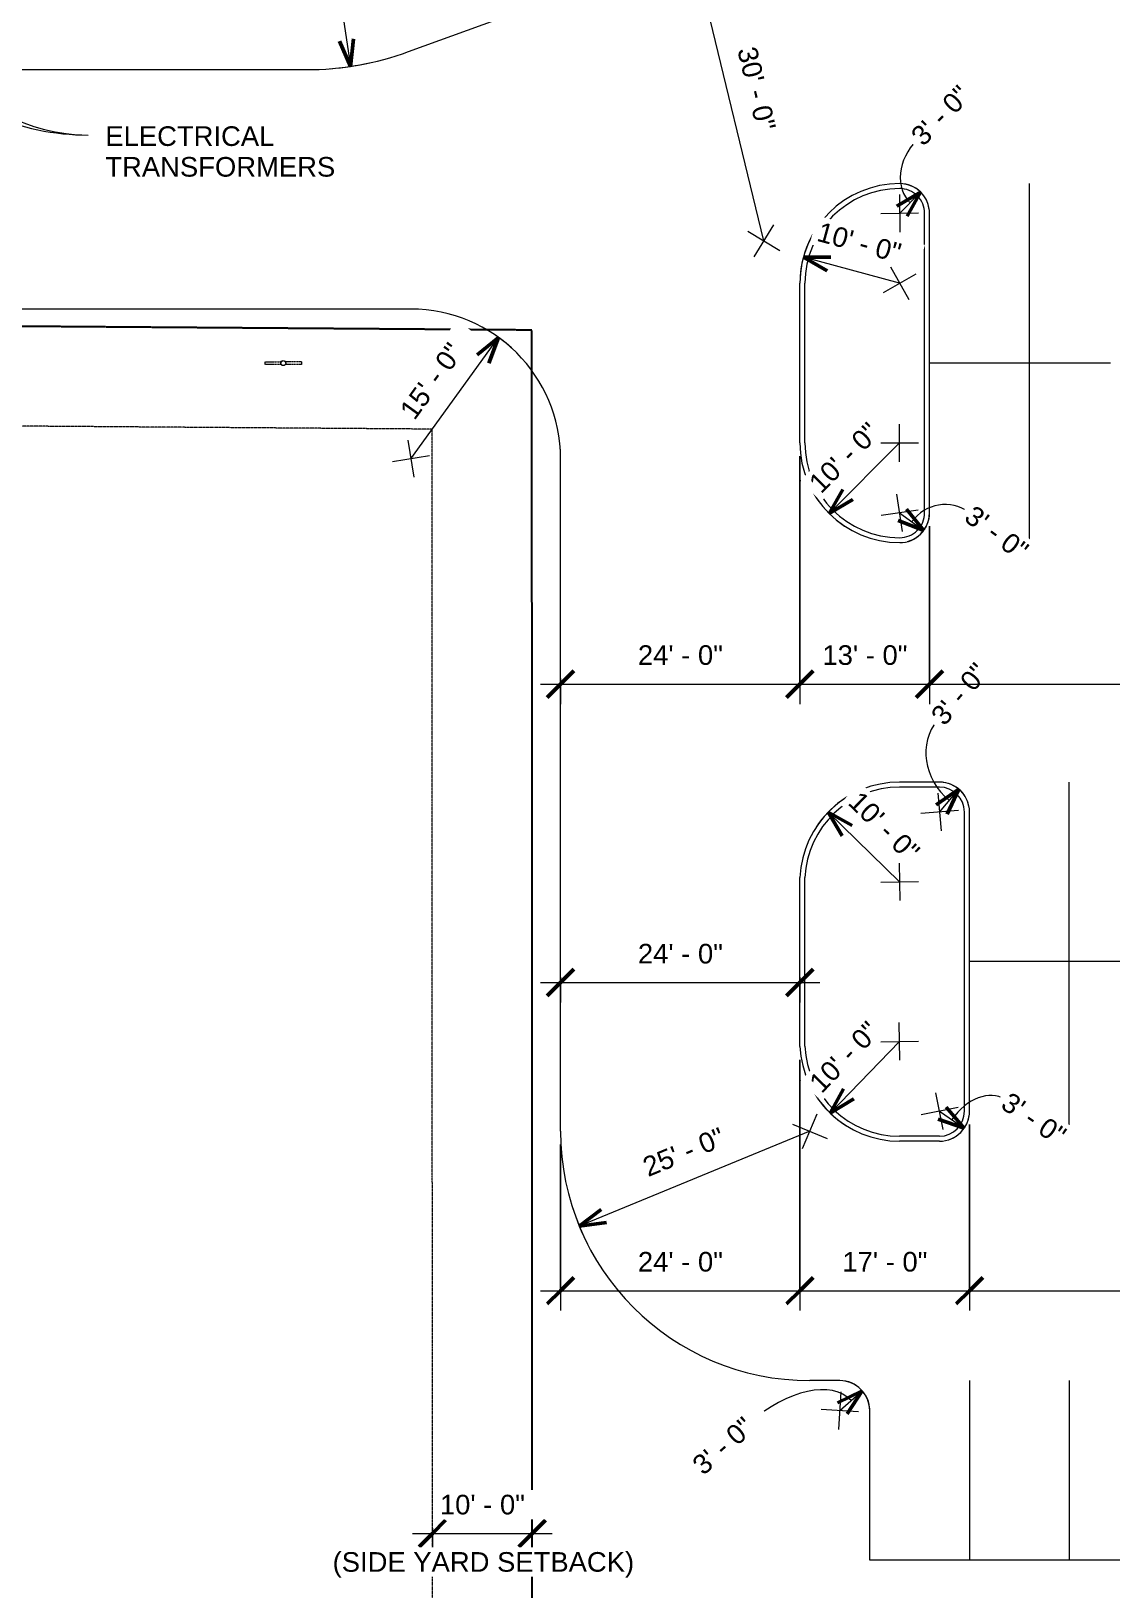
# Model space of a CAD drawing. Header units: inches. Extents: x 1 to 27263, y -26002 to 5769.
# Drawn here: x 22870 to 24169, y -24931 to -23057 of the extents above; entities that cross this region are included whole.
import ezdxf

# ---------------------------------------------------------------- set-up
doc = ezdxf.new("R2010")
doc.units = ezdxf.units.IN
doc.header["$MEASUREMENT"] = 0
for name, pattern in [('Center 1_4_', [0.53125, 0.25, -0.09375, 0.09375, -0.09375]), ('Dash', [0.25, 0.125, -0.125]), ('Hidden', [0.28125, 0.1875, -0.09375])]:
    doc.linetypes.add(name, pattern=pattern)
for name, color, linetype, lineweight in [('A-ANNO-DIMS', 211, 'Continuous', 9), ('A-ANNO-DIMS-256', 211, 'Continuous', 9), ('A-PROP-SBCK', 71, 'Hidden', 25), ('Conc', 7, 'Continuous', 9), ('E-LITE-EQPM', 33, 'Continuous', 9), ('E-LITE-EQPM-HDLN', 30, 'Dash', 9), ('EOP-PR', 4, 'Continuous', 9), ('G-ANNO-TEXT', 231, 'Continuous', 9), ('PAINT', 190, 'Continuous', 9), ('PROP', 3, 'Center 1_4_', 9)]:
    doc.layers.add(name, color=color, linetype=linetype, lineweight=lineweight)
doc.styles.add('Arial_1', font='arial.ttf', dxfattribs={"height": 23.60479})
doc.dimstyles.new('Arrow_-_3_32__Arial', dxfattribs={"dimscale": 12, "dimtxt": 24, "dimasz": 2.666667, "dimexe": 2, "dimexo": 0, "dimgap": 1.333333, "dimtad": 1, "dimjust": 3, "dimdec": 5, "dimrnd": 0.03125, "dimzin": 1, "dimdsep": 46, "dimlunit": 4, "dimtxsty": 'Arial_1', "dimblk1": 'OPEN30', "dimblk2": 'OPEN30', "dimsah": 1, "dimcen": 0.09, "dimazin": 0, "dimtfac": 1, "dimtdec": 4, "dimtix": 1, "dimtmove": 0, "dimatfit": 2, "dimfxl": 1, "dimtvp": 1, "dimtfill": 1, "dimfrac": 2, "dimtolj": 1, "dimtzin": 0, "dimarcsym": 2})
doc.dimstyles.new('Arrow_-_3_32__Arial_1', dxfattribs={"dimscale": 12, "dimtxt": 24, "dimasz": 2.666667, "dimexe": 2, "dimexo": 0, "dimgap": 1.333333, "dimtad": 1, "dimjust": 3, "dimdec": 5, "dimrnd": 0.03125, "dimzin": 1, "dimdsep": 46, "dimlunit": 4, "dimtxsty": 'Arial_1', "dimblk1": 'OPEN30', "dimblk2": 'OPEN30', "dimsah": 1, "dimcen": 0.09, "dimazin": 0, "dimtfac": 1, "dimtdec": 4, "dimtix": 1, "dimtmove": 0, "dimatfit": 2, "dimfxl": 1, "dimtvp": 1, "dimtfill": 1, "dimfrac": 2, "dimtolj": 1, "dimtzin": 0, "dimarcsym": 2})
doc.dimstyles.new('Linear_-_3_32__Arial_1', dxfattribs={"dimscale": 12, "dimtxt": 24, "dimasz": 2.666667, "dimexe": 2, "dimexo": 1.333333, "dimgap": 1.333333, "dimtad": 1, "dimdec": 4, "dimrnd": 0.0625, "dimzin": 1, "dimdsep": 46, "dimlunit": 4, "dimtxsty": 'Arial_1', "dimblk1": 'OBLIQUE', "dimblk2": 'OBLIQUE', "dimsah": 1, "dimcen": 0.09, "dimdle": 2, "dimazin": 0, "dimtfac": 1, "dimtdec": 4, "dimtix": 1, "dimtmove": 0, "dimatfit": 3, "dimfxl": 1, "dimtvp": 1, "dimtfill": 1, "dimfrac": 2, "dimtolj": 1, "dimtzin": 0, "dimarcsym": 2})

# ---------------------------------------------------------------- blocks, each defined once
blk = doc.blocks.new('Lighting-Street_Cooper_Navion-Lumark_4-6-LED-Squares - The Caretaker LED-964008-Site Plan - Phase 1')
at = {"layer": 'E-LITE-EQPM'}
blk.add_line((-1.7, -10.7), (1.6, -10.7), dxfattribs=at)
blk.add_circle((0, -32.4), 3, dxfattribs=at)
at = {"layer": 'E-LITE-EQPM-HDLN'}
for p, q in [((-1.5, -10.7), (-1.5, -29.9)), ((1.5, -10.7), (1.5, -29.9))]:
    blk.add_line(p, q, dxfattribs=at)
blk = doc.blocks.new('DIMBLOCK4-Site Plan - Phase 1')
at = {"layer": 'A-ANNO-DIMS-256'}
for p, q in [((23917.8, -23658.5), (23911.2, -23613.7)), ((23936.9, -23632.8), (23892.1, -23639.3)), ((23914.5, -23636.1), (23943.4, -23657.6))]:
    blk.add_line(p, q, dxfattribs=at)
at = {"layer": 'A-ANNO-DIMS-256', "lineweight": 50}
for q in [(23912.6, -23645.3), (23922.8, -23631.6)]:
    blk.add_line((23943.4, -23657.6), q, dxfattribs=at)
at = {"layer": 'A-ANNO-DIMS-256'}
blk.add_arc((23914.5, -23636.1), 36, 285.1007, 1.495, dxfattribs=at)
blk.add_ellipse((23967.6, -23675.6), major_axis=(29.9, 40.1), ratio=0.963406, start_param=0, end_param=1.570796, dxfattribs=at)
at = {"layer": 'A-ANNO-DIMS-256', "color": 0, "insert": (24004.7, -23625.8), "char_height": 23.6, "width": 100.578, "attachment_point": 1, "rotation": 323.2979, "line_spacing_factor": 0.938532, "style": 'Arial_1', "bg_fill": 3, "box_fill_scale": 1.25, "bg_fill_color": 0, "bg_fill_transparency": 0}
blk.add_mtext('3\' - 0"', dxfattribs=at)
blk = doc.blocks.new('_Open30')
at = {"color": 0, "linetype": 'ByBlock', "lineweight": -2}
for p, q in [((-1, 0.268), (0, 0)), ((0, 0), (-1, -0.268)), ((0, 0), (-1, 0))]:
    blk.add_line(p, q, dxfattribs=at)
blk = doc.blocks.new('DIMBLOCK5-Site Plan - Phase 1')
at = {"layer": 'A-ANNO-DIMS-256'}
for p, q in [((23914.5, -23574.7), (23914.5, -23529.4)), ((23914.5, -23552.1), (23829.6, -23636.9)), ((23891.9, -23552.1), (23937.1, -23552.1))]:
    blk.add_line(p, q, dxfattribs=at)
at = {"layer": 'A-ANNO-DIMS-256', "lineweight": 50}
for q in [(23846.2, -23608.2), (23858.3, -23620.3)]:
    blk.add_line((23829.6, -23636.9), q, dxfattribs=at)
at = {"layer": 'A-ANNO-DIMS-256'}
blk.add_arc((23914.5, -23552.1), 120, 213.5247, 236.443, dxfattribs=at)
at = {"layer": 'A-ANNO-DIMS-256', "color": 0, "insert": (23803.1, -23597.5), "char_height": 23.6, "width": 122.289, "attachment_point": 1, "rotation": 44.9839, "line_spacing_factor": 0.938532, "style": 'Arial_1', "bg_fill": 3, "box_fill_scale": 1.25, "bg_fill_color": 0, "bg_fill_transparency": 0}
blk.add_mtext('10\' - 0"', dxfattribs=at)
blk = doc.blocks.new('DIMBLOCK6-Site Plan - Phase 1')
at = {"layer": 'A-ANNO-DIMS-256', "lineweight": 50}
for q in [(23911.2, -23267.2), (23923.4, -23279.2)]:
    blk.add_line((23939.6, -23250.3), q, dxfattribs=at)
at = {"layer": 'A-ANNO-DIMS-256'}
for p, q in [((23914.2, -23253.4), (23914.8, -23298.7)), ((23914.5, -23276.1), (23939.6, -23250.3)), ((23937.1, -23275.8), (23891.9, -23276.4))]:
    blk.add_line(p, q, dxfattribs=at)
blk.add_arc((23914.5, -23276.1), 36, 7.5411, 83.9354, dxfattribs=at)
blk.add_ellipse((23968.2, -23221), major_axis=(41.1, 42.2), ratio=0.793067, start_param=1.570796, end_param=3.141593, dxfattribs=at)
at = {"layer": 'A-ANNO-DIMS-256', "color": 0, "insert": (23926, -23179.9), "char_height": 23.6, "width": 100.578, "attachment_point": 1, "rotation": 45.7382, "line_spacing_factor": 0.938532, "style": 'Arial_1', "bg_fill": 3, "box_fill_scale": 1.25, "bg_fill_color": 0, "bg_fill_transparency": 0}
blk.add_mtext('3\' - 0"', dxfattribs=at)
blk = doc.blocks.new('DIMBLOCK7-Site Plan - Phase 1')
at = {"layer": 'A-ANNO-DIMS-256'}
for p, q in [((23914.5, -23360.1), (23798.7, -23328.5)), ((23903.3, -23340.4), (23925.7, -23379.7)), ((23894.9, -23371.3), (23934.2, -23348.8))]:
    blk.add_line(p, q, dxfattribs=at)
at = {"layer": 'A-ANNO-DIMS-256', "lineweight": 50}
for q in [(23831.9, -23328.6), (23827.4, -23345.2)]:
    blk.add_line((23798.7, -23328.5), q, dxfattribs=at)
at = {"layer": 'A-ANNO-DIMS-256'}
blk.add_arc((23914.5, -23360.1), 120, 153.2792, 176.1975, dxfattribs=at)
at = {"layer": 'A-ANNO-DIMS-256', "color": 0, "insert": (23819.7, -23285.9), "char_height": 23.6, "width": 122.289, "attachment_point": 1, "rotation": 344.7383, "line_spacing_factor": 0.938532, "style": 'Arial_1', "bg_fill": 3, "box_fill_scale": 1.25, "bg_fill_color": 0, "bg_fill_transparency": 0}
blk.add_mtext('10\' - 0"', dxfattribs=at)
blk = doc.blocks.new('DIMBLOCK8-Site Plan - Phase 1')
at = {"layer": 'A-ANNO-DIMS-256', "lineweight": 50}
for q in [(23958.6, -23987.5), (23971.6, -23998.6)]:
    blk.add_line((23985.8, -23968.6), q, dxfattribs=at)
at = {"layer": 'A-ANNO-DIMS-256'}
for p, q in [((23960.6, -23973.6), (23964.4, -24018.7)), ((23962.5, -23996.1), (23985.8, -23968.6)), ((23985.1, -23994.2), (23940, -23998))]:
    blk.add_line(p, q, dxfattribs=at)
blk.add_arc((23962.5, -23996.1), 36, 11.5367, 87.9311, dxfattribs=at)
blk.add_ellipse((24015.5, -23933.6), major_axis=(-55.9, 47.4), ratio=0.871988, start_param=0, end_param=1.570796, dxfattribs=at)
at = {"layer": 'A-ANNO-DIMS-256', "color": 0, "insert": (23950.3, -23878.4), "char_height": 23.6, "width": 100.578, "attachment_point": 1, "rotation": 49.7339, "line_spacing_factor": 0.938532, "style": 'Arial_1', "bg_fill": 3, "box_fill_scale": 1.25, "bg_fill_color": 0, "bg_fill_transparency": 0}
blk.add_mtext('3\' - 0"', dxfattribs=at)
blk = doc.blocks.new('DIMBLOCK9-Site Plan - Phase 1')
at = {"layer": 'A-ANNO-DIMS-256'}
for p, q in [((23914.4, -24080.1), (23828.6, -23996.2)), ((23914.1, -24057.5), (23914.7, -24102.7)), ((23891.8, -24080.4), (23937, -24079.8))]:
    blk.add_line(p, q, dxfattribs=at)
at = {"layer": 'A-ANNO-DIMS-256', "lineweight": 50}
for q in [(23857.4, -24012.5), (23845.5, -24024.7)]:
    blk.add_line((23828.6, -23996.2), q, dxfattribs=at)
at = {"layer": 'A-ANNO-DIMS-256'}
blk.add_arc((23914.4, -24080.1), 120, 124.211, 147.1293, dxfattribs=at)
at = {"layer": 'A-ANNO-DIMS-256', "color": 0, "insert": (23867.6, -23969.2), "char_height": 23.6, "width": 122.289, "attachment_point": 1, "rotation": 315.6702, "line_spacing_factor": 0.938532, "style": 'Arial_1', "bg_fill": 3, "box_fill_scale": 1.25, "bg_fill_color": 0, "bg_fill_transparency": 0}
blk.add_mtext('10\' - 0"', dxfattribs=at)
blk = doc.blocks.new('DIMBLOCK10-Site Plan - Phase 1')
at = {"layer": 'A-ANNO-DIMS-256'}
for p, q in [((23914.7, -24294.7), (23914, -24249.4)), ((23914.4, -24272), (23830.8, -24358.2)), ((23891.7, -24272.4), (23937, -24271.7))]:
    blk.add_line(p, q, dxfattribs=at)
at = {"layer": 'A-ANNO-DIMS-256', "lineweight": 50}
for q in [(23846.9, -24329.2), (23859.2, -24341.2)]:
    blk.add_line((23830.8, -24358.2), q, dxfattribs=at)
at = {"layer": 'A-ANNO-DIMS-256'}
blk.add_arc((23914.4, -24272), 120, 214.407, 237.3253, dxfattribs=at)
at = {"layer": 'A-ANNO-DIMS-256', "color": 0, "insert": (23803.6, -24319.2), "char_height": 23.6, "width": 122.289, "attachment_point": 1, "rotation": 45.8662, "line_spacing_factor": 0.938532, "style": 'Arial_1', "bg_fill": 3, "box_fill_scale": 1.25, "bg_fill_color": 0, "bg_fill_transparency": 0}
blk.add_mtext('10\' - 0"', dxfattribs=at)
blk = doc.blocks.new('DIMBLOCK11-Site Plan - Phase 1')
at = {"layer": 'A-ANNO-DIMS-256'}
for p, q in [((23966.8, -24378.2), (23958.2, -24333.8)), ((23984.7, -24351.7), (23940.3, -24360.3)), ((23962.5, -24356), (23992.3, -24376.2))]:
    blk.add_line(p, q, dxfattribs=at)
at = {"layer": 'A-ANNO-DIMS-256', "lineweight": 50}
for q in [(23970.6, -24351.2), (23961, -24365.4)]:
    blk.add_line((23992.3, -24376.2), q, dxfattribs=at)
at = {"layer": 'A-ANNO-DIMS-256'}
blk.add_arc((23962.5, -24356), 36, 287.7411, 4.1355, dxfattribs=at)
blk.add_ellipse((24009.8, -24388), major_axis=(31.2, 46.1), ratio=0.701238, start_param=0, end_param=1.570796, dxfattribs=at)
at = {"layer": 'A-ANNO-DIMS-256', "color": 0, "insert": (24047.8, -24331.8), "char_height": 23.6, "width": 100.578, "attachment_point": 1, "rotation": 325.9383, "line_spacing_factor": 0.938532, "style": 'Arial_1', "bg_fill": 3, "box_fill_scale": 1.25, "bg_fill_color": 0, "bg_fill_transparency": 0}
blk.add_mtext('3\' - 0"', dxfattribs=at)
blk = doc.blocks.new('DIMBLOCK12-Site Plan - Phase 1')
at = {"layer": 'A-ANNO-DIMS-256'}
for p, q in [((23794.5, -23568.1), (23794.5, -23866.2)), ((23794.5, -23842.2), (23794.5, -23568.1)), ((23482.5, -23842.2), (23794.5, -23842.2)), ((23506.5, -23835.5), (23506.5, -23866.2)), ((23506.5, -23842.2), (23506.5, -23835.5))]:
    blk.add_line(p, q, dxfattribs=at)
at = {"layer": 'A-ANNO-DIMS-256', "lineweight": 50}
for p, q in [((23506.5, -23842.2), (23522.5, -23826.2)), ((23794.5, -23842.2), (23810.5, -23826.2)), ((23506.5, -23842.2), (23490.5, -23858.2)), ((23794.5, -23842.2), (23778.5, -23858.2))]:
    blk.add_line(p, q, dxfattribs=at)
at = {"layer": 'A-ANNO-DIMS-256', "color": 0, "insert": (23599.6, -23795.5), "char_height": 23.6, "width": 122.289, "attachment_point": 1, "line_spacing_factor": 0.938532, "style": 'Arial_1', "bg_fill": 3, "box_fill_scale": 1.25, "bg_fill_color": 0, "bg_fill_transparency": 0}
blk.add_mtext('24\' - 0"', dxfattribs=at)
blk = doc.blocks.new('_Oblique')
at = {"color": 0, "linetype": 'ByBlock', "lineweight": -2}
blk.add_line((-0.5, -0.5), (0.5, 0.5), dxfattribs=at)
blk = doc.blocks.new('DIMBLOCK13-Site Plan - Phase 1')
at = {"layer": 'A-ANNO-DIMS-256'}
for p, q in [((23794.5, -23568.1), (23794.5, -23866.2)), ((23794.5, -23842.2), (23794.5, -23568.1)), ((23950.5, -23652.1), (23950.5, -23866.2)), ((23950.5, -23842.2), (23950.5, -23652.1)), ((23794.5, -23842.2), (23950.5, -23842.2))]:
    blk.add_line(p, q, dxfattribs=at)
at = {"layer": 'A-ANNO-DIMS-256', "lineweight": 50}
for p, q in [((23794.5, -23842.2), (23810.5, -23826.2)), ((23950.5, -23842.2), (23966.5, -23826.2)), ((23794.5, -23842.2), (23778.5, -23858.2)), ((23950.5, -23842.2), (23934.5, -23858.2))]:
    blk.add_line(p, q, dxfattribs=at)
at = {"layer": 'A-ANNO-DIMS-256', "color": 0, "insert": (23821.6, -23795.5), "char_height": 23.6, "width": 122.289, "attachment_point": 1, "line_spacing_factor": 0.938532, "style": 'Arial_1', "bg_fill": 3, "box_fill_scale": 1.25, "bg_fill_color": 0, "bg_fill_transparency": 0}
blk.add_mtext('13\' - 0"', dxfattribs=at)
blk = doc.blocks.new('DIMBLOCK14-Site Plan - Phase 1')
at = {"layer": 'A-ANNO-DIMS-256'}
for p, q in [((23950.5, -23652.1), (23950.5, -23866.2)), ((23950.5, -23842.2), (23950.5, -23652.1)), ((26182.5, -23652.1), (26182.5, -23866.2)), ((26182.5, -23842.2), (26182.5, -23652.1)), ((23950.5, -23842.2), (26182.5, -23842.2))]:
    blk.add_line(p, q, dxfattribs=at)
at = {"layer": 'A-ANNO-DIMS-256', "lineweight": 50}
for p, q in [((23950.5, -23842.2), (23966.5, -23826.2)), ((26182.5, -23842.2), (26198.5, -23826.2)), ((23950.5, -23842.2), (23934.5, -23858.2)), ((26182.5, -23842.2), (26166.5, -23858.2))]:
    blk.add_line(p, q, dxfattribs=at)
at = {"layer": 'A-ANNO-DIMS-256', "color": 0, "insert": (25006.5, -23795.5), "char_height": 23.6, "width": 144, "attachment_point": 1, "line_spacing_factor": 0.938532, "style": 'Arial_1', "bg_fill": 3, "box_fill_scale": 1.25, "bg_fill_color": 0, "bg_fill_transparency": 0}
blk.add_mtext('186\' - 0"', dxfattribs=at)
blk = doc.blocks.new('DIMBLOCK17-Site Plan - Phase 1')
at = {"layer": 'A-ANNO-DIMS-256'}
for p, q in [((23794.5, -24294), (23794.5, -24595.9)), ((23794.5, -24571.9), (23794.5, -24294)), ((23506.5, -24396.1), (23506.5, -24595.9)), ((23506.5, -24571.9), (23506.5, -24396.1)), ((23482.5, -24571.9), (23794.5, -24571.9))]:
    blk.add_line(p, q, dxfattribs=at)
at = {"layer": 'A-ANNO-DIMS-256', "lineweight": 50}
for p, q in [((23506.5, -24571.9), (23522.5, -24555.9)), ((23794.5, -24571.9), (23810.5, -24555.9)), ((23506.5, -24571.9), (23490.5, -24587.9)), ((23794.5, -24571.9), (23778.5, -24587.9))]:
    blk.add_line(p, q, dxfattribs=at)
at = {"layer": 'A-ANNO-DIMS-256', "color": 0, "insert": (23599.6, -24525.3), "char_height": 23.6, "width": 122.289, "attachment_point": 1, "line_spacing_factor": 0.938532, "style": 'Arial_1', "bg_fill": 3, "box_fill_scale": 1.25, "bg_fill_color": 0, "bg_fill_transparency": 0}
blk.add_mtext('24\' - 0"', dxfattribs=at)
blk = doc.blocks.new('DIMBLOCK18-Site Plan - Phase 1')
at = {"layer": 'A-ANNO-DIMS-256'}
for p, q in [((23794.5, -24294), (23794.5, -24595.9)), ((23794.5, -24571.9), (23794.5, -24294)), ((23998.5, -24372.1), (23998.5, -24595.9)), ((23998.5, -24571.9), (23998.5, -24372.1)), ((23794.5, -24571.9), (23998.5, -24571.9))]:
    blk.add_line(p, q, dxfattribs=at)
at = {"layer": 'A-ANNO-DIMS-256', "lineweight": 50}
for p, q in [((23794.5, -24571.9), (23810.5, -24555.9)), ((23998.5, -24571.9), (24014.5, -24555.9)), ((23794.5, -24571.9), (23778.5, -24587.9)), ((23998.5, -24571.9), (23982.5, -24587.9))]:
    blk.add_line(p, q, dxfattribs=at)
at = {"layer": 'A-ANNO-DIMS-256', "color": 0, "insert": (23845.6, -24525.3), "char_height": 23.6, "width": 122.289, "attachment_point": 1, "line_spacing_factor": 0.938532, "style": 'Arial_1', "bg_fill": 3, "box_fill_scale": 1.25, "bg_fill_color": 0, "bg_fill_transparency": 0}
blk.add_mtext('17\' - 0"', dxfattribs=at)
blk = doc.blocks.new('DIMBLOCK19-Site Plan - Phase 1')
at = {"layer": 'A-ANNO-DIMS-256'}
for p, q in [((23998.5, -24372.1), (23998.5, -24595.9)), ((23998.5, -24571.9), (23998.5, -24372.1)), ((26170.5, -24372.1), (26170.5, -24595.9)), ((26170.5, -24571.9), (26170.5, -24372.1)), ((23998.5, -24571.9), (26170.5, -24571.9))]:
    blk.add_line(p, q, dxfattribs=at)
at = {"layer": 'A-ANNO-DIMS-256', "lineweight": 50}
for p, q in [((23998.5, -24571.9), (24014.5, -24555.9)), ((26170.5, -24571.9), (26186.5, -24555.9)), ((23998.5, -24571.9), (23982.5, -24587.9)), ((26170.5, -24571.9), (26154.5, -24587.9))]:
    blk.add_line(p, q, dxfattribs=at)
at = {"layer": 'A-ANNO-DIMS-256', "color": 0, "insert": (25024.5, -24525.3), "char_height": 23.6, "width": 144, "attachment_point": 1, "line_spacing_factor": 0.938532, "style": 'Arial_1', "bg_fill": 3, "box_fill_scale": 1.25, "bg_fill_color": 0, "bg_fill_transparency": 0}
blk.add_mtext('181\' - 0"', dxfattribs=at)
blk = doc.blocks.new('DIMBLOCK22-Site Plan - Phase 1')
at = {"layer": 'A-ANNO-DIMS-256', "lineweight": 50}
for p, q in [((23506.5, -24201.3), (23522.5, -24185.3)), ((23794.5, -24201.3), (23810.5, -24185.3)), ((23506.5, -24201.3), (23490.5, -24217.3)), ((23794.5, -24201.3), (23778.5, -24217.3))]:
    blk.add_line(p, q, dxfattribs=at)
at = {"layer": 'A-ANNO-DIMS-256'}
for p, q in [((23482.5, -24201.3), (23818.5, -24201.3)), ((23506.5, -24194.7), (23506.5, -24225.3)), ((23506.5, -24201.3), (23506.5, -24194.7)), ((23794.5, -24194.7), (23794.5, -24225.3)), ((23794.5, -24201.3), (23794.5, -24194.7))]:
    blk.add_line(p, q, dxfattribs=at)
at = {"layer": 'A-ANNO-DIMS-256', "color": 0, "insert": (23599.6, -24154.7), "char_height": 23.6, "width": 122.289, "attachment_point": 1, "line_spacing_factor": 0.938532, "style": 'Arial_1', "bg_fill": 3, "box_fill_scale": 1.25, "bg_fill_color": 0, "bg_fill_transparency": 0}
blk.add_mtext('24\' - 0"', dxfattribs=at)
blk = doc.blocks.new('DIMBLOCK31-Site Plan - Phase 1')
at = {"layer": 'A-ANNO-DIMS-256'}
for p, q in [((23797.8, -24401), (23815.2, -24359.2)), ((23785.6, -24371.4), (23827.4, -24388.8)), ((23806.5, -24380.1), (23529.1, -24494.3))]:
    blk.add_line(p, q, dxfattribs=at)
at = {"layer": 'A-ANNO-DIMS-256', "lineweight": 50}
for q in [(23555.4, -24474.2), (23562, -24490)]:
    blk.add_line((23529.1, -24494.3), q, dxfattribs=at)
at = {"layer": 'A-ANNO-DIMS-256'}
blk.add_arc((23806.5, -24380.1), 300, 197.792, 206.9594, dxfattribs=at)
at = {"layer": 'A-ANNO-DIMS-256', "color": 0, "insert": (23602.9, -24413.5), "char_height": 23.6, "width": 122.289, "attachment_point": 1, "rotation": 22.3757, "line_spacing_factor": 0.938532, "style": 'Arial_1', "bg_fill": 3, "box_fill_scale": 1.25, "bg_fill_color": 0, "bg_fill_transparency": 0}
blk.add_mtext('25\' - 0"', dxfattribs=at)
blk = doc.blocks.new('DIMBLOCK33-Site Plan - Phase 1')
at = {"layer": 'A-ANNO-DIMS-256', "lineweight": 50}
for q in [(23839.8, -24707), (23851.2, -24719.9)]:
    blk.add_line((23869.5, -24692.3), q, dxfattribs=at)
at = {"layer": 'A-ANNO-DIMS-256'}
for p, q in [((23843.9, -24693.5), (23841.1, -24738.7)), ((23842.5, -24716.1), (23869.5, -24692.3)), ((23865.1, -24717.5), (23819.9, -24714.7))]:
    blk.add_line(p, q, dxfattribs=at)
blk.add_arc((23842.5, -24716.1), 36, 3.2203, 79.6147, dxfattribs=at)
blk.add_ellipse((23773.9, -24776.6), major_axis=(82.1, 72.5), ratio=0.555348, start_param=0, end_param=1.570796, dxfattribs=at)
at = {"layer": 'A-ANNO-DIMS-256', "color": 0, "insert": (23662.7, -24777.3), "char_height": 23.6, "width": 100.578, "attachment_point": 1, "rotation": 41.4175, "line_spacing_factor": 0.938532, "style": 'Arial_1', "bg_fill": 3, "box_fill_scale": 1.25, "bg_fill_color": 0, "bg_fill_transparency": 0}
blk.add_mtext('3\' - 0"', dxfattribs=at)
blk = doc.blocks.new('DIMBLOCK41-Site Plan - Phase 1')
at = {"layer": 'A-ANNO-DIMS-256'}
for p, q in [((23187.1, -22761.3), (23214.1, -22724.9)), ((23218.8, -22756.6), (23182.4, -22729.6)), ((23200.6, -22743.1), (23253.7, -23099.2))]:
    blk.add_line(p, q, dxfattribs=at)
at = {"layer": 'A-ANNO-DIMS-256', "lineweight": 50}
for q in [(23257.4, -23066.2), (23240.5, -23068.8)]:
    blk.add_line((23253.7, -23099.2), q, dxfattribs=at)
at = {"layer": 'A-ANNO-DIMS-256'}
blk.add_arc((23200.6, -22743.1), 360, 274.6559, 282.2953, dxfattribs=at)
at = {"layer": 'A-ANNO-DIMS-256', "color": 0, "insert": (23265.7, -22863.9), "char_height": 23.6, "width": 122.289, "attachment_point": 1, "rotation": 278.4756, "line_spacing_factor": 0.938532, "style": 'Arial_1', "bg_fill": 3, "box_fill_scale": 1.25, "bg_fill_color": 0, "bg_fill_transparency": 0}
blk.add_mtext('30\' - 0"', dxfattribs=at)
blk = doc.blocks.new('DIMBLOCK42-Site Plan - Phase 1')
at = {"layer": 'A-ANNO-DIMS-256', "lineweight": 50}
for q in [(23665.6, -22992.2), (23682.3, -22988.1)]:
    blk.add_line((23666.4, -22959), q, dxfattribs=at)
at = {"layer": 'A-ANNO-DIMS-256'}
for p, q in [((23751, -23309), (23666.4, -22959)), ((23762.8, -23289.7), (23739.2, -23328.3)), ((23731.7, -23297.2), (23770.3, -23320.8))]:
    blk.add_line(p, q, dxfattribs=at)
blk.add_arc((23751, -23309), 360, 99.7652, 107.4046, dxfattribs=at)
at = {"layer": 'A-ANNO-DIMS-256', "color": 0, "insert": (23742, -23073.5), "char_height": 23.6, "width": 122.289, "attachment_point": 1, "rotation": 283.5849, "line_spacing_factor": 0.938532, "style": 'Arial_1', "bg_fill": 3, "box_fill_scale": 1.25, "bg_fill_color": 0, "bg_fill_transparency": 0}
blk.add_mtext('30\' - 0"', dxfattribs=at)
blk = doc.blocks.new('DIMBLOCK49-Site Plan - Phase 1')
at = {"layer": 'A-ANNO-DIMS-256'}
for p, q in [((23326.5, -23571.1), (23431.9, -23425.1)), ((23322.9, -23548.7), (23330.1, -23593.4)), ((23348.8, -23567.5), (23304.2, -23574.7))]:
    blk.add_line(p, q, dxfattribs=at)
at = {"layer": 'A-ANNO-DIMS-256', "lineweight": 50}
for q in [(23406.2, -23446.1), (23420.1, -23456.1)]:
    blk.add_line((23431.9, -23425.1), q, dxfattribs=at)
at = {"layer": 'A-ANNO-DIMS-256'}
blk.add_arc((23326.5, -23571.1), 180, 46.5349, 61.8138, dxfattribs=at)
at = {"layer": 'A-ANNO-DIMS-256', "color": 0, "insert": (23311.6, -23512.1), "char_height": 23.6, "width": 122.289, "attachment_point": 1, "rotation": 54.1743, "line_spacing_factor": 0.938532, "style": 'Arial_1', "bg_fill": 3, "box_fill_scale": 1.25, "bg_fill_color": 0, "bg_fill_transparency": 0}
blk.add_mtext('15\' - 0"', dxfattribs=at)
blk = doc.blocks.new('DIMBLOCK51-Site Plan - Phase 1')
at = {"layer": 'A-ANNO-DIMS-256'}
for p, q in [((23328.3, -24864), (23496.3, -24864)), ((23352.3, -24857.4), (23352.3, -24888)), ((23352.3, -24864), (23352.3, -24857.4)), ((23472.3, -24857.4), (23472.3, -24888)), ((23472.3, -24864), (23472.3, -24857.4))]:
    blk.add_line(p, q, dxfattribs=at)
at = {"layer": 'A-ANNO-DIMS-256', "lineweight": 50}
for p, q in [((23352.3, -24864), (23336.3, -24880)), ((23352.3, -24864), (23368.3, -24848)), ((23472.3, -24864), (23456.3, -24880)), ((23472.3, -24864), (23488.3, -24848))]:
    blk.add_line(p, q, dxfattribs=at)
at = {"layer": 'A-ANNO-DIMS-256', "color": 0, "attachment_point": 1, "rotation": 0.0078, "line_spacing_factor": 0.938532, "style": 'Arial_1', "bg_fill": 3, "box_fill_scale": 1.25, "bg_fill_color": 0, "bg_fill_transparency": 0}
for s, insert, char_height, width in [('10\' - 0"', (23361.4, -24817.4), 23.6, 122.289), ('(SIDE YARD SETBACK)', (23232.3, -24886.4), 23.605, 432)]:
    blk.add_mtext(s, dxfattribs=dict(at, insert=insert, char_height=char_height, width=width))

msp = doc.modelspace()

# ---------------------------------------------------------------- linework, layer by layer
at = {"layer": 'A-PROP-SBCK'}
for p, q in [((23472.145187, -23416.400504), (21404.235225, -23401.253705)), ((23472.445329, -25611.648627), (23472.145187, -23416.400504))]:
    msp.add_line(p, q, dxfattribs=at)
at = {"layer": 'Conc'}
for p, q in [((23323.734971, -23081.374897), (23627.845515, -22970.687711)), ((22031.235225, -23103.085554), (23200.60772, -23103.085554))]:
    msp.add_line(p, q, dxfattribs=at)
msp.add_arc((23200.60772, -22743.085554), 360, 270, 290, dxfattribs=at)
at = {"layer": 'EOP-PR'}
for p, q in [((23944.515225, -23636.067479), (23944.515225, -23276.067479)), ((23950.515225, -23636.067479), (23950.515225, -23276.067479)), ((23794.515752, -23552.067479), (23794.515752, -23360.067479)), ((23800.515752, -23552.067479), (23800.515752, -23360.067479)), ((23326.51184, -23391.085554), (20912.235225, -23391.085554)), ((23506.515752, -24380.108496), (23506.515752, -23559.460554)), ((23962.515752, -23960.102725), (23914.396922, -23960.102021)), ((23962.515665, -23966.102725), (23914.396835, -23966.102021)), ((23992.515225, -24356.055187), (23992.515225, -23996.102725)), ((23998.515225, -24356.055187), (23998.515225, -23996.102725)), ((23794.515752, -24277.968887), (23794.515752, -24074.723704)), ((23800.515752, -24277.818492), (23800.515752, -24074.859955)), ((23962.515665, -24386.032232), (23914.370517, -24386.032937)), ((23962.515752, -24392.032232), (23914.370605, -24392.032937)), ((23842.515225, -24680.067479), (23806.51575, -24680.067479)), ((23878.515225, -24896.067479), (23878.515225, -24716.067479)), ((26278.515225, -24896.067479), (23878.515225, -24896.067479))]:
    msp.add_line(p, q, dxfattribs=at)
for centre, radius, start, end in [((23914.515752, -23360.067479), 120, 90, 180), ((23914.515752, -23360.067479), 114, 90.000359496, 180), ((23914.515225, -23276.067479), 30, 0, 90.000359496), ((23914.515225, -23276.067479), 36, 0, 89.999161175), ((23326.51184, -23571.085554), 180, 0, 90), ((23914.515752, -23552.067479), 120, 180, 269.999640504), ((23914.515752, -23552.067479), 114, 180, 269.999640504), ((23914.515225, -23636.067479), 36, 269.999640504, 0), ((23914.515225, -23636.067479), 30, 269.999640504, 0), ((23914.395166, -24080.102021), 120, 89.999161176, 177.431182255), ((23962.515225, -23996.102725), 36, 0, 89.999161176), ((23914.395166, -24080.102021), 114, 89.999161176, 177.364436983), ((23962.515225, -23996.102725), 30, 0, 89.999161176), ((23914.368848, -24272.032937), 120, 182.835364349, 270.000838824), ((23914.368848, -24272.032937), 114, 182.909038069, 270.000838824), ((23962.515225, -24356.032232), 30, 270.000838824, 0), ((23962.515225, -24356.032232), 36, 270.000838824, 0), ((23806.51575, -24380.067479), 300, 180.007833672, 270), ((23842.515225, -24716.067479), 36, 360, 90)]:
    msp.add_arc(centre, radius, start, end, dxfattribs=at)
at = {"layer": 'G-ANNO-TEXT', "color": 145}
for centre, radius, start in [((22938.380643, -22882.296994), 299.433838, 176.755913374), ((22938.380643, -22966.562392), 215.16844, 157.439961967)]:
    msp.add_arc(centre, radius, start, 270, dxfattribs=at)
at = {"layer": 'PAINT'}
for p, q in [((24070.515225, -23672.067479), (24070.515225, -23240.067479)), ((24168.351286, -23456.067479), (23950.515225, -23456.067479)), ((24118.515225, -24392.067479), (24118.515225, -23960.067479)), ((26170.515225, -24176.067479), (23998.515225, -24176.067479)), ((23998.515225, -24680.067479), (23998.515225, -24896.067479)), ((24118.515225, -24680.067479), (24118.515225, -24896.067479))]:
    msp.add_line(p, q, dxfattribs=at)
at = {"layer": 'PROP'}
for p, q in [((23352.161473, -23535.52488), (20984.235225, -23518.180554)), ((23352.460784, -25724.692953), (23352.161473, -23535.52488))]:
    msp.add_line(p, q, dxfattribs=at)

# ---------------------------------------------------------------- block references
at = {"layer": 'E-LITE-EQPM'}
for p, rotation in [((23140.524105, -23456.019706), 90.00000000000617), ((23205.402441, -23456.115252), 270.0000000000021)]:
    msp.add_blockref('Lighting-Street_Cooper_Navion-Lumark_4-6-LED-Squares - The Caretaker LED-964008-Site Plan - Phase 1', p, dxfattribs=dict(at, rotation=rotation))

# ---------------------------------------------------------------- texts
at = {"layer": 'G-ANNO-TEXT', "color": 145, "insert": (22958.860643, -23171.233734), "char_height": 23.60479042, "width": 328.608, "attachment_point": 1, "line_spacing_factor": 0.938532, "style": 'Arial_1', "bg_fill": 3, "box_fill_scale": 1.25, "bg_fill_color": 0, "bg_fill_transparency": 0}
msp.add_mtext('ELECTRICAL\\PTRANSFORMERS', dxfattribs=at)

# ---------------------------------------------------------------- dimensions: what is measured, and where the dimension line sits
at = {"layer": 'A-ANNO-DIMS'}
dim = msp.add_radius_dim(center=(23750.972767, -23308.977055), mpoint=(23666.413641, -22959.048842), dimstyle='Arrow_-_3_32__Arial_1', override={"dimpost": '<>'}, dxfattribs=at)
dim.commit()
dim.dimension.update_dxf_attribs({"geometry": 'DIMBLOCK42-Site Plan - Phase 1', "text_midpoint": (23739.726366, -23142.974395)})

# ---------------------------------------------------------------- next in the draw order: dimensions: what is measured, and where the dimension line sits
for center, mpoint, dimstyle, picture, middle in [((23200.60772, -22743.085554), (23253.667497, -23099.15389), 'Arrow_-_3_32__Arial_1', 'DIMBLOCK41-Site Plan - Phase 1', (23252.532964, -22901.158745)), ((23914.515225, -23276.067479), (23939.640971, -23250.285762), 'Arrow_-_3_32__Arial', 'DIMBLOCK6-Site Plan - Phase 1', (23906.982669, -23243.592484)), ((23326.51184, -23571.085554), (23431.869568, -23425.141218), 'Arrow_-_3_32__Arial_1', 'DIMBLOCK49-Site Plan - Phase 1', (23347.080984, -23494.666818)), ((23914.515225, -23636.067479), (23943.378346, -23657.583061), 'Arrow_-_3_32__Arial', 'DIMBLOCK4-Site Plan - Phase 1', (23945.716998, -23624.328056)), ((23962.515225, -23996.102725), (23985.783422, -23968.632905), 'Arrow_-_3_32__Arial', 'DIMBLOCK8-Site Plan - Phase 1', (23952.73811, -23964.231536)), ((23914.368848, -24272.032937), (23830.808416, -24358.158741), 'Arrow_-_3_32__Arial_1', 'DIMBLOCK10-Site Plan - Phase 1', (23863.596703, -24284.078777)), ((23842.515225, -24716.067479), (23869.511953, -24692.252007), 'Arrow_-_3_32__Arial', 'DIMBLOCK33-Site Plan - Phase 1', (23837.45074, -24683.117279))]:
    dim = msp.add_radius_dim(center=center, mpoint=mpoint, dimstyle=dimstyle, override={"dimpost": '<>'}, dxfattribs=at)
    dim.commit()
    dim.dimension.update_dxf_attribs({"geometry": picture, "text_midpoint": middle})

# ---------------------------------------------------------------- next in the draw order: dimensions: what is measured, and where the dimension line sits
for center, mpoint, dimstyle, picture, middle in [((23914.515752, -23360.067479), (23798.747715, -23328.480115), 'Arrow_-_3_32__Arial_1', 'DIMBLOCK7-Site Plan - Phase 1', (23879.451536, -23321.422768)), ((23914.515752, -23552.067479), (23829.639046, -23636.896393), 'Arrow_-_3_32__Arial_1', 'DIMBLOCK5-Site Plan - Phase 1', (23863.564143, -23563.330092)), ((23914.395166, -24080.102021), (23828.555665, -23996.247503), 'Arrow_-_3_32__Arial_1', 'DIMBLOCK9-Site Plan - Phase 1', (23902.523051, -24029.288973)), ((23962.515225, -24356.032232), (23992.338885, -24376.1953), 'Arrow_-_3_32__Arial', 'DIMBLOCK11-Site Plan - Phase 1', (23993.143057, -24342.867864))]:
    dim = msp.add_radius_dim(center=center, mpoint=mpoint, dimstyle=dimstyle, override={"dimpost": '<>'}, dxfattribs=at)
    dim.commit()
    dim.dimension.update_dxf_attribs({"geometry": picture, "text_midpoint": middle})
for base, p1, p2, override, picture, middle in [((23794.515752, -24201.286249), (23506.515752, -24178.658832), (23794.515752, -24178.658832), {"dimpost": '<>', "dimfxl": 288}, 'DIMBLOCK22-Site Plan - Phase 1', (23650.515752, -24173.23428)), ((23794.515752, -24571.8796), (23506.515752, -24380.108496), (23794.515752, -24277.968887), {"dimpost": '<>', "dimfxl": 305.575686}, 'DIMBLOCK17-Site Plan - Phase 1', (23650.515752, -24543.827632))]:
    dim = msp.add_linear_dim(base=base, p1=p1, p2=p2, dimstyle='Linear_-_3_32__Arial_1', override=override, dxfattribs=at)
    dim.commit()
    dim.dimension.update_dxf_attribs({"geometry": picture, "text_midpoint": middle})
dim = msp.add_linear_dim(base=(23472.343111, -24864.020503), p1=(23352.340018, -24841.409493), p2=(23472.340017, -24841.393086), angle=0.007833673, text='<>\\X(SIDE YARD SETBACK)', dimstyle='Linear_-_3_32__Arial_1', override={"dimpost": '<>', "dimfxl": 120}, dxfattribs=at)
dim.commit()
dim.dimension.update_dxf_attribs({"geometry": 'DIMBLOCK51-Site Plan - Phase 1', "text_midpoint": (23412.343112, -24864.028706)})

# ---------------------------------------------------------------- next in the draw order: dimensions: what is measured, and where the dimension line sits
for base, p1, p2, override, picture, middle in [((23794.515752, -23842.161355), (23506.515752, -23819.533938), (23794.515752, -23552.067479), {"dimpost": '<>', "dimfxl": 393.042372}, 'DIMBLOCK12-Site Plan - Phase 1', (23650.515752, -23814.109386)), ((23998.515225, -24571.8796), (23794.515752, -24277.968887), (23998.515225, -24356.055187), {"dimpost": '<>', "dimfxl": 218.43364}, 'DIMBLOCK18-Site Plan - Phase 1', (23896.515489, -24543.827632))]:
    dim = msp.add_linear_dim(base=base, p1=p1, p2=p2, dimstyle='Linear_-_3_32__Arial_1', override=override, dxfattribs=at)
    dim.commit()
    dim.dimension.update_dxf_attribs({"geometry": picture, "text_midpoint": middle})

# ---------------------------------------------------------------- next in the draw order: dimensions: what is measured, and where the dimension line sits
for base, p1, p2, override, picture, middle in [((23950.515225, -23842.161355), (23794.515752, -23552.067479), (23950.515225, -23636.067479), {"dimpost": '<>', "dimfxl": 177.177413}, 'DIMBLOCK13-Site Plan - Phase 1', (23872.515489, -23814.101335)), ((26170.515225, -24571.8796), (23998.515225, -24356.055187), (26170.515225, -24356.067479), {"dimpost": '<>', "dimfxl": 2172}, 'DIMBLOCK19-Site Plan - Phase 1', (25084.515225, -24543.827632))]:
    dim = msp.add_linear_dim(base=base, p1=p1, p2=p2, dimstyle='Linear_-_3_32__Arial_1', override=override, dxfattribs=at)
    dim.commit()
    dim.dimension.update_dxf_attribs({"geometry": picture, "text_midpoint": middle})
dim = msp.add_radius_dim(center=(23806.51575, -24380.067479), mpoint=(23529.103486, -24494.270963), dimstyle='Arrow_-_3_32__Arial_1', override={"dimpost": '<>'}, dxfattribs=at)
dim.commit()
dim.dimension.update_dxf_attribs({"geometry": 'DIMBLOCK31-Site Plan - Phase 1', "text_midpoint": (23671.926163, -24405.138502)})

# ---------------------------------------------------------------- next in the draw order: dimensions: what is measured, and where the dimension line sits
dim = msp.add_linear_dim(base=(26182.515225, -23842.161355), p1=(23950.515225, -23636.067479), p2=(26182.515225, -23636.067479), dimstyle='Linear_-_3_32__Arial_1', override={"dimpost": '<>', "dimfxl": 2232}, dxfattribs=at)
dim.commit()
dim.dimension.update_dxf_attribs({"geometry": 'DIMBLOCK14-Site Plan - Phase 1', "text_midpoint": (25066.515225, -23814.109386)})

doc.saveas('drawing.dxf')
